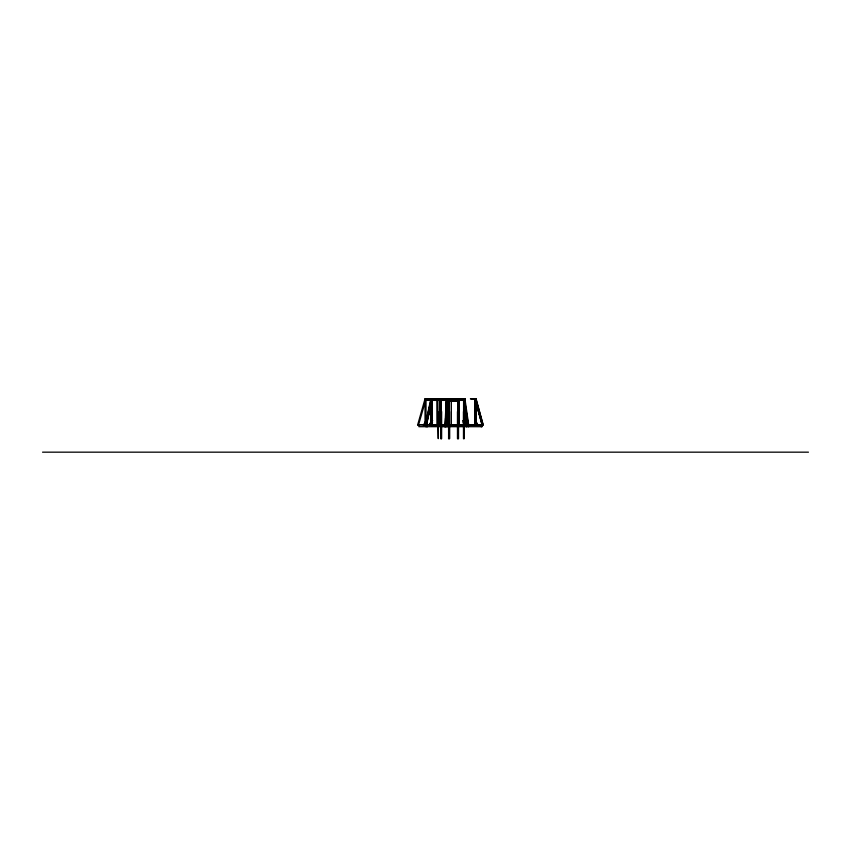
<?xml version="1.0" encoding="UTF-8"?>
<svg xmlns="http://www.w3.org/2000/svg" width="851" height="851" viewBox="0 0 851 851"><rect width="100%" height="100%" fill="white"/><g stroke="black" fill="none" stroke-linecap="round" stroke-linejoin="round"><path stroke-width="1.28" d="M446.296 398.832L444.999 425.149M445.488 418.437L445.296 426.691M446.296 402.395L445.743 413.405L446.711 413.405M445.413 424.723L446.711 398.832M445.552 424.723L446.849 398.832L446.711 401.204M445.733 424.723L445.988 419.692M446.296 413.405L446.849 402.395M446.147 424.723L447.264 402.395M445.594 425.149L445.935 421.713M446.328 421.905L446.009 425.149L447.264 398.832L447.424 424.723M446.201 425.149L446.296 419.628M447.679 425.149L447.435 420.575L446.998 426.138M447.179 425.149L447.435 420.575M447.392 425.149L447.849 420.575M425.16 425.149L430.872 398.832M425.436 424.723L431.234 398.832L431.149 424.723M425.947 424.723L427.053 419.692M429.521 408.512L428.447 413.405L429.074 413.405M430.063 406.065L430.606 403.619M426.223 424.723L430.872 403.619M426.308 424.723L431.51 402.395L426.585 424.723M417.575 425.149L425.032 398.832L465.284 398.832L465.135 400.385M418.607 424.723L425.032 402.395M429.34 425.149L430.851 421.713M429.606 425.149L431.521 420.82M430.244 425.149L432.531 420.575L431.383 425.149M430.478 425.149L432.531 420.575M423.383 425.149L426.021 420.575M424.521 425.149L426.021 422.543M425.032 399.257L451.37 399.257M452.275 399.257L465.135 399.257M476.252 399.257L470.39 398.832L476.252 398.832L476.209 425.149L476.103 398.832L483.262 425.149L418.501 424.723M425.032 400.385L464.806 400.385L464.806 398.832M446.849 400.587L456.413 400.587M446.849 400.8L456.413 400.8M446.849 401.012L456.413 401.012M464.933 402.395L464.082 402.395L467.295 424.723M437.839 411.639L438.265 438.659L437.839 399.257M441.009 411.639L441.637 411.639L441.637 438.659L440.68 438.659L440.68 425.787M448.52 411.639L449.562 411.639L449.562 438.659L448.52 438.659M458.529 411.639L457.466 411.639L457.466 438.659L458.529 438.659L458.551 399.257L458.87 424.723M464.21 411.639L463.476 411.639L463.476 438.659L464.21 438.659L464.21 399.257M465.667 413.405L467.667 424.723M463.976 425.149L463.221 420.575L464.912 425.149M476.252 425.149L474.837 422.543L474.986 420.575M432.531 422.543L430.957 424.723M463.221 422.543L464.338 425.149M464.806 422.543L465.22 424.723M474.837 422.543L476.4 425.149M417.575 424.723L483.251 424.723M432.095 426.138L436.34 426.138M436.871 426.138L448.062 426.138M448.945 426.138L469.092 426.138M481.549 426.691L446.552 426.691L446.626 425.149M42.55 452.168L808.45 452.168M476.081 421.713L477.943 425.149M475.943 421.713L477.805 425.149M474.837 420.575L477.549 424.723M466.125 425.149L464.444 420.575L465.763 425.149M463.221 420.575L464.54 425.149M483.06 424.723L475.911 398.832L475.911 424.723M482.294 424.723L475.911 402.395L481.953 424.723M476.049 402.395L482.145 424.723M464.933 398.832L468.667 424.723M464.444 398.832L468.295 424.723M464.444 402.395L465.859 412.182M482.177 425.149L482.177 426.691L481.762 425.149M481.475 425.149L481.475 426.691M481.177 424.723L481.155 426.691M475.177 399.257L475.124 424.723M474.986 399.257L474.986 425.149M468.39 425.149L468.39 426.691M468.071 425.149L468.071 426.691M467.805 425.149L464.082 398.832L464.018 425.149M466.678 425.149L466.699 426.691M466.369 425.149L466.369 426.691M465.135 398.832L465.135 406.895M465.135 409.448L465.125 425.149M464.923 403.076L464.923 424.723M464.667 398.832L464.667 400.385M464.444 399.257L464.444 425.149M464.423 409.448L464.423 424.723M463.88 399.257L463.816 438.659M463.593 399.257L463.572 425.149M459.391 398.832L459.391 400.385M459.019 398.832L459.019 425.149M458.317 411.639L458.317 438.659M458.189 398.832L458.189 425.149M457.817 398.832L457.817 400.385M457.689 399.257L457.678 438.659M452.275 398.832L452.275 400.385M451.913 398.832L451.913 400.385M451.785 398.832L451.785 400.385M451.349 398.832L451.349 425.149M449.488 399.257L449.488 438.659M449.317 399.257L449.317 425.149M449.073 399.257L449.073 424.723M448.998 398.832L448.849 425.149M448.679 398.832L448.732 425.149M448.541 399.257L448.594 438.659M448.36 399.257L448.36 425.149M447.679 398.832L447.679 400.385M447.339 425.149L447.403 426.691M446.828 403.076L446.711 424.723M446.318 398.832L446.296 414.533M446.339 425.149L446.339 426.691L418.873 426.691L418.841 425.149M446.137 425.149L446.137 426.691M445.892 398.832L445.892 400.385M445.498 425.149L445.498 426.691M444.913 425.149L444.913 426.691M444.711 425.149L444.711 426.691M441.318 399.257L441.318 438.659M441.009 425.787L441.009 438.659M440.563 399.257L440.563 425.149M440.212 399.257L440.297 424.723M439.946 399.257L439.829 425.149M436.85 399.257L436.946 425.149M432.255 399.257L432.265 425.149M431.904 399.257L431.925 425.149M431.776 398.832L431.776 400.385M431.5 424.723L431.51 398.832L425.84 426.691M430.883 398.832L430.872 402.395M430.872 404.353L430.872 424.723M430.617 398.832L430.617 400.385M427.287 425.149L427.287 426.691M427.074 425.149L427.074 426.691M426.234 425.149L426.234 426.691M426.021 399.257L426.021 425.149M425.032 398.832L425.032 424.723"/></g></svg>
